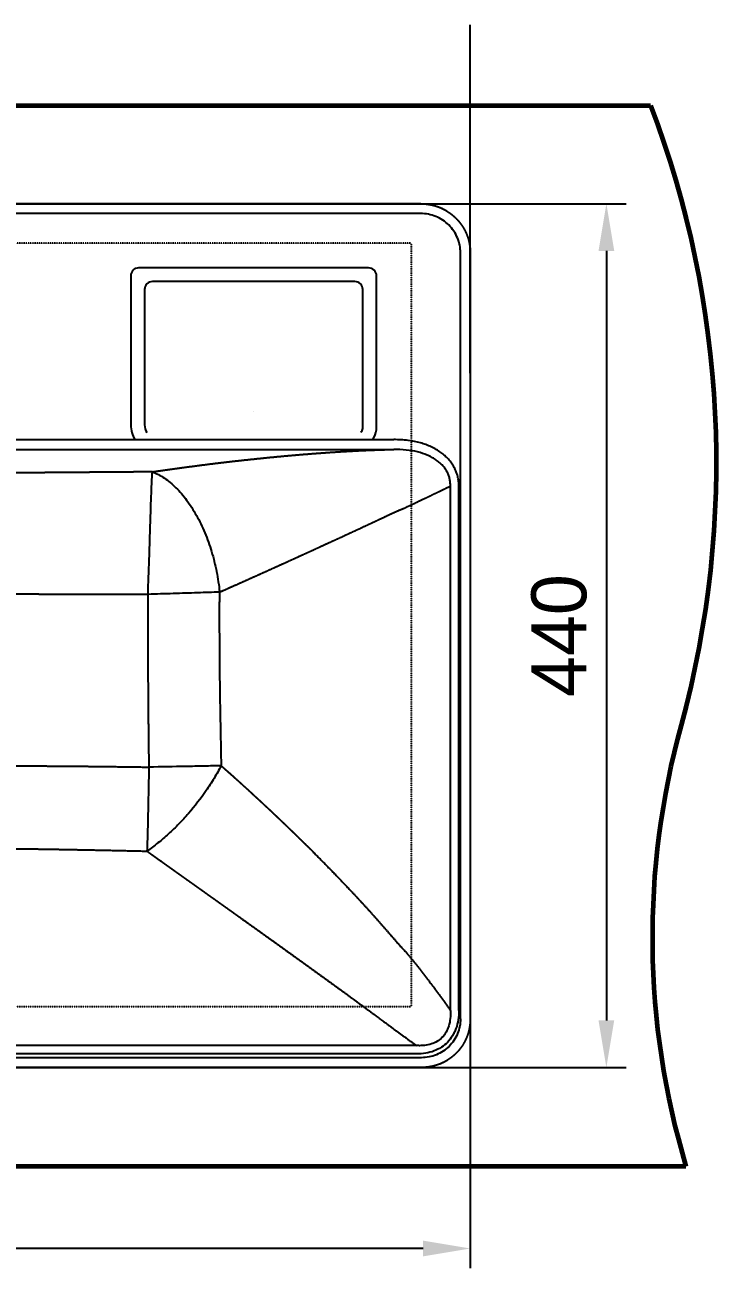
# Model space of a CAD drawing. Header units: millimetres. Extents: x 12300 to 14725, y -475 to 2955.
# Drawn here: x 13251 to 13603, y 1657 to 2290 of the extents above; entities that cross this region are included whole.
import ezdxf
from ezdxf.lldxf.tags import DXFTag

# ---------------------------------------------------------------- set-up
doc = ezdxf.new("R2010")
doc.units = ezdxf.units.MM
doc.header["$LTSCALE"] = 0.2
doc.linetypes.add('DASHED2', pattern=[0.375, 0.25, -0.125])
for name, color, linetype in [('002', 7, 'Continuous'), ('Make2D$visible$lines', 18, 'Continuous'), ('Make2D$visible$tangents', 18, 'Continuous')]:
    doc.layers.add(name, color=color, linetype=linetype)
for name, color, linetype, lineweight in [('LINE', 7, 'Continuous', 25), ('OUTLINE', 11, 'Continuous', 35), ('Y', 235, 'Continuous', 50)]:
    doc.layers.add(name, color=color, linetype=linetype, lineweight=lineweight)
doc.styles.add('h', font='', dxfattribs={"height": 28})
doc.styles.get('h').set_extended_font_data('Haansoft Batang')
tags = doc.linetypes.add('Amconstr', pattern=[9999, 9999, 0]).pattern_tags.tags
tags[6:7] = [DXFTag(74, 4), DXFTag(75, 0), DXFTag(340, '0'), DXFTag(46, 1.0), DXFTag(50, 0.0), DXFTag(44, 0.0), DXFTag(45, 0.0)]
tags[4:5] = [DXFTag(74, 4), DXFTag(75, 0), DXFTag(340, '0'), DXFTag(46, 1.0), DXFTag(50, 0.0), DXFTag(44, 0.0), DXFTag(45, 0.0)]
doc.dimstyles.new('AM_ISO$0', dxfattribs={"dimtxt": 28, "dimasz": 24, "dimexe": 10, "dimexo": 0, "dimgap": 10, "dimtad": 1, "dimdec": 0, "dimdsep": 46, "dimtxsty": 'h', "dimcen": -5, "dimclrd": 256, "dimclre": 256, "dimclrt": 256, "dimadec": 0, "dimazin": 2, "dimtp": 0.1, "dimtm": 0.1, "dimtfac": 0.71, "dimtdec": 0, "dimtmove": 0, "dimatfit": 3, "dimfxl": 0, "dimlwd": -1, "dimlwe": -1, "dimarcsym": 0})

# ---------------------------------------------------------------- blocks, each defined once
blk = doc.blocks.new('*D25')
at = {"layer": 'Defpoints', "color": 0, "linetype": 'Amconstr'}
for p in [(13212.88, 2199.27), (13212.88, 1759.58), (13547.31, 1759.58)]:
    blk.add_point(p, dxfattribs=at)
at = {"layer": 'LINE', "linetype": 'ByBlock'}
for p, q in [((13212.88, 2199.27), (13557.31, 2199.27)), ((13547.31, 2175.27), (13547.31, 1783.58)), ((13212.88, 1759.58), (13557.31, 1759.58))]:
    blk.add_line(p, q, dxfattribs=at)
at = {"layer": 'LINE', "linetype": 'Amconstr'}
for points in [[(13543.31, 2175.27), (13551.31, 2175.27), (13547.31, 2199.27)], [(13543.31, 1783.58), (13551.31, 1783.58), (13547.31, 1759.58)]]:
    blk.add_solid(points, dxfattribs=at)
at = {"layer": 'LINE', "linetype": 'Amconstr', "insert": (13523.31, 1979.43), "char_height": 28, "attachment_point": 5, "rotation": 90, "style": 'h'}
blk.add_mtext('440', dxfattribs=at)
blk = doc.blocks.new('*D26')
at = {"layer": 'Defpoints', "color": 0, "linetype": 'Amconstr'}
for p in [(12947.68, 1866.76), (13478.07, 1866.76), (12947.68, 1667.45)]:
    blk.add_point(p, dxfattribs=at)
at = {"layer": 'LINE', "linetype": 'ByBlock'}
for p, q in [((12947.68, 1866.76), (12947.68, 1657.45)), ((13478.07, 1866.76), (13478.07, 1657.45)), ((13454.07, 1667.45), (12971.68, 1667.45))]:
    blk.add_line(p, q, dxfattribs=at)
at = {"layer": 'LINE', "linetype": 'Amconstr'}
for points in [[(12971.68, 1671.45), (12971.68, 1663.45), (12947.68, 1667.45)], [(13454.07, 1671.45), (13454.07, 1663.45), (13478.07, 1667.45)]]:
    blk.add_solid(points, dxfattribs=at)
at = {"layer": 'LINE', "linetype": 'Amconstr', "insert": (13214.01, 1691.45), "char_height": 28, "attachment_point": 5, "style": 'h'}
blk.add_mtext('530', dxfattribs=at)

msp = doc.modelspace()

# ---------------------------------------------------------------- linework, layer by layer
at = {"layer": '002', "linetype": 'Continuous', "elevation": 0.13}
for points in [[(13428.54, 2079.19, 0.089513), (13430.36, 2084.15), (13430.36, 2162.61, 0.414214), (13426.36, 2166.61), (13309.36, 2166.61, 0.414214), (13305.36, 2162.61), (13305.36, 2086.67, 0.132796), (13307.41, 2079.19)], [(13312.36, 2155.61), (13312.36, 2086.69, 0.132458), (13313.45, 2082.74)], [(13422.5, 2082.74, 0.072976), (13423.36, 2084.86), (13423.36, 2155.61)]]:
    msp.add_lwpolyline(points, format="xyb", dxfattribs=at)
msp.add_lwpolyline([(13419.36, 2159.61), (13316.36, 2159.61)], dxfattribs=at)
at = {"layer": 'LINE', "linetype": 'Amconstr'}
for p, q in [((13478.07, 2113.09, 0.13), (13478.07, 2290.31, 0.13)), ((13367.98, 2093.75, 0.13), (13367.98, 2093.75, 0.13)), ((13317.52, 2079.19, 0.13), (13317.52, 2079.2, 0.13)), ((13317.52, 2079.2, 0.13), (13418.46, 2079.2, 0.13)), ((13418.43, 2079.19, 0.13), (13439.22, 2079.19, 0.13))]:
    msp.add_line(p, q, dxfattribs=at)
at = {"layer": 'LINE', "color": 1, "linetype": 'DASHED2'}
for p, q in [((13448.07, 2179.27, 0.13), (12977.68, 2179.27, 0.13)), ((13448.07, 2179.27, 0.13), (13448.07, 1790.38, 0.13)), ((13448.07, 1790.38, 0.13), (12977.68, 1790.38, 0.13))]:
    msp.add_line(p, q, dxfattribs=at)
at = {"layer": 'LINE'}
for centre, start, end in [((13316.36, 2155.61, 0.13), 90, 180), ((13419.36, 2155.61, 0.13), 0, 90)]:
    msp.add_arc(centre, 4, start, end, dxfattribs=at)
at = {"layer": 'Make2D$visible$lines', "color": 0}
for points in [[(13452.85, 2199.27, 0.13), (13212.88, 2199.27, 0.13), (12972.91, 2199.27, 0.13)], [(13478.07, 2174.27, 0.13), (13478.07, 1979.32, 0.13), (13478.07, 1784.36, 0.13)], [(13453.29, 1759.58, 0.13), (13212.88, 1759.58, 0.13), (12972.46, 1759.58, 0.13)]]:
    msp.add_open_spline(points, degree=2, dxfattribs=at)
for points, weights, degree, knots in [([(13452.85, 2199.27, 0.13), (13456.28, 2199.28, 0.13), (13459.71, 2198.57, 0.13), (13462.87, 2197.22, 0.13), (13464.41, 2196.56, 0.13), (13465.88, 2195.75, 0.13), (13467.26, 2194.79, 0.13), (13468.66, 2193.83, 0.13), (13469.95, 2192.73, 0.13), (13471.13, 2191.5, 0.13), (13472.29, 2190.29, 0.13), (13473.33, 2188.96, 0.13), (13474.23, 2187.54, 0.13), (13475.11, 2186.15, 0.13), (13475.84, 2184.69, 0.13), (13476.43, 2183.16, 0.13), (13476.99, 2181.7, 0.13), (13477.41, 2180.2, 0.13), (13477.68, 2178.66, 0.13), (13477.94, 2177.21, 0.13), (13478.07, 2175.75, 0.13), (13478.07, 2174.27, 0.13)], [1, 1, 1, 1, 0.996708970608, 0.996708970608, 1, 0.996605980017, 0.996605980017, 1, 0.996624794364, 0.996624794364, 1, 0.996781945186, 0.996781945186, 1, 0.997042770785, 0.997042770785, 1, 0.997368678061, 0.997368678061, 1], 3, [0, 0, 0, 0, 10.368183, 10.368183, 10.368183, 15.395903, 15.395903, 15.395903, 20.48288, 20.48288, 20.48288, 25.52558, 25.52558, 25.52558, 30.427263, 30.427263, 30.427263, 35.10968, 35.10968, 35.10968, 39.516703, 39.516703, 39.516703, 39.516703]), ([(13478.07, 1784.36, 0.13), (13478.07, 1781.7, 0.13), (13477.51, 1779.09, 0.13), (13477.03, 1776.83, 0.13), (13476.13, 1774.7, 0.13), (13475.21, 1772.5, 0.13), (13473.89, 1770.52, 0.13), (13472.55, 1768.52, 0.13), (13470.84, 1766.81, 0.13), (13469.14, 1765.11, 0.13), (13467.13, 1763.77, 0.13), (13465.15, 1762.44, 0.13), (13462.96, 1761.52, 0.13), (13460.82, 1760.63, 0.13), (13458.56, 1760.14, 0.13), (13455.96, 1759.58, 0.13), (13453.29, 1759.58, 0.13)], [1, 0.994405673747, 1, 0.995702746139, 1, 0.995375041474, 1, 0.995233664529, 1, 0.99523366453, 1, 0.995375041473, 1, 0.99570274614, 1, 0.994405673605, 1], 2, [0, 0, 0, 5.308796, 5.308796, 9.919439, 9.919439, 14.670839, 14.670839, 19.476435, 19.476435, 24.282031, 24.282031, 29.03343, 29.03343, 33.644074, 33.644074, 38.95287, 38.95287, 38.95287])]:
    msp.add_rational_spline(points, weights, degree=degree, knots=knots, dxfattribs=at)
at = {"layer": 'Make2D$visible$tangents', "color": 0}
for points, degree in [([(13452.85, 2194.27, 0.13), (13212.88, 2194.27, 0.13), (12972.91, 2194.27, 0.13)], 2), ([(13473.07, 1784.36, 0.13), (13473.07, 1979.32, 0.13), (13473.07, 2174.27, 0.13)], 2), ([(12986.53, 2079.19, 0.13), (13157.99, 2079.19, 0.13), (13317.52, 2079.19, 0.13)], 2), ([(12986.53, 2074.19, 0.13), (13212.88, 2074.19, 0.13), (13439.22, 2074.19, 0.13)], 2), ([(13467.95, 1788.6, 0.13), (13467.95, 1922.56, 0.13), (13467.95, 2056.53, 0.13)], 2), ([(13472.27, 1788.6, 0.13), (13472.27, 1922.08, 0.13), (13472.27, 2055.56, 0.13)], 2), ([(13350.53, 2001.57, 0.13), (13347.01, 2001.44, 0.13), (13339.45, 2001.19, 0.13), (13327.06, 2000.81, 0.13), (13318.41, 2000.54, 0.13), (13314.08, 2000.4, 0.13)], 3), ([(13450.77, 1770.73, 0.13), (13212.88, 1770.73, 0.13), (12974.98, 1770.73, 0.13)], 2), ([(13450.77, 1766.49, 0.13), (13212.88, 1766.49, 0.13), (12974.98, 1766.49, 0.13)], 2), ([(13453.29, 1764.58, 0.13), (13212.88, 1764.58, 0.13), (12972.46, 1764.58, 0.13)], 2)]:
    msp.add_open_spline(points, degree=degree, dxfattribs=at)
for points, knots in [([(13473.07, 2174.27, 0.13), (13473.07, 2175.57, 0.13), (13472.81, 2178.19, 0.13), (13471.66, 2181.96, 0.13), (13469.76, 2185.48, 0.13), (13467.22, 2188.53, 0.13), (13464.11, 2191.04, 0.13), (13459.43, 2193.5, 0.13), (13455.47, 2194.28, 0.13), (13452.85, 2194.27, 0.13)], [0, 0, 0, 0, 3.89192, 7.845079, 11.780569, 15.822034, 19.690141, 23.733973, 31.591697, 31.591697, 31.591697, 31.591697]), ([(13472.27, 2055.56, 0.13), (13472.27, 2056.41, 0.13), (13472.17, 2058.07, 0.13), (13471.71, 2060.5, 0.13), (13470.96, 2062.84, 0.13), (13469.92, 2065.08, 0.13), (13468.58, 2067.24, 0.13), (13466.96, 2069.26, 0.13), (13465.11, 2071.08, 0.13), (13463.04, 2072.74, 0.13), (13460.76, 2074.21, 0.13), (13457.34, 2076, 0.13), (13452.62, 2077.7, 0.13), (13446.38, 2078.93, 0.13), (13441.51, 2079.19, 0.13), (13439.22, 2079.19, 0.13)], [0, 0, 0, 0, 2.537775, 4.977353, 7.394914, 9.896757, 12.384242, 14.996699, 17.65762, 20.174618, 22.932791, 25.785583, 31.727515, 37.952359, 44.820286, 44.820286, 44.820286, 44.820286]), ([(13467.95, 2055.56, 0.13), (13467.97, 2056.23, 0.13), (13467.93, 2057.54, 0.13), (13467.6, 2059.45, 0.13), (13467.01, 2061.3, 0.13), (13466.18, 2063.06, 0.13), (13465.07, 2064.76, 0.13), (13463.72, 2066.35, 0.13), (13462.13, 2067.81, 0.13), (13460.33, 2069.13, 0.13), (13458.34, 2070.3, 0.13), (13455.34, 2071.72, 0.13), (13451.1, 2073.08, 0.13), (13445.56, 2074.01, 0.13), (13441.19, 2074.2, 0.13), (13439.22, 2074.19, 0.13)], [0, 0, 0, 0, 2.002027, 3.91734, 5.815057, 7.787683, 9.765786, 11.867853, 14.038864, 16.227862, 18.549236, 20.983545, 26.154517, 31.882297, 37.777289, 37.777289, 37.777289, 37.777289]), ([(13314.08, 2000.4, 0.13), (13314.19, 2003.12, 0.13), (13314.42, 2008.86, 0.13), (13314.73, 2017.59, 0.13), (13315.07, 2028.29, 0.13), (13315.34, 2037.33, 0.13), (13315.61, 2045.8, 0.13), (13315.78, 2050.81, 0.13), (13315.96, 2055.45, 0.13), (13316.09, 2058.44, 0.13), (13316.23, 2060.81, 0.13), (13316.33, 2062.19, 0.13), (13316.39, 2062.78, 0.13)], [0, 0, 0, 0, 8.158521, 17.24082, 26.207878, 40.268233, 44.382031, 51.6415, 55.308257, 58.291292, 60.637424, 62.431937, 62.431937, 62.431937, 62.431937]), ([(13316.39, 2062.78, 0.13), (13317.43, 2062.39, 0.13), (13319.52, 2061.44, 0.13), (13322.55, 2059.61, 0.13), (13325.52, 2057.36, 0.13), (13328.43, 2054.71, 0.13), (13331.21, 2051.7, 0.13), (13333.88, 2048.34, 0.13), (13336.42, 2044.64, 0.13), (13338.83, 2040.61, 0.13), (13341.06, 2036.3, 0.13), (13343.8, 2030.2, 0.13), (13346.66, 2022.13, 0.13), (13349.16, 2012.01, 0.13), (13350.19, 2005.07, 0.13), (13350.53, 2001.57, 0.13)], [0, 0, 0, 0, 3.344275, 6.871566, 10.594106, 14.527066, 18.654165, 22.885028, 27.40354, 32.103483, 36.963651, 41.957753, 52.150958, 62.622068, 73.180296, 73.180296, 73.180296, 73.180296]), ([(13350.4, 1989.27, 0.13), (13350.39, 1976.32, 0.13), (13350.49, 1963.36, 0.13), (13350.67, 1950.4, 0.13), (13350.83, 1937.99, 0.13), (13351.06, 1925.59, 0.13), (13351.34, 1913.18, 0.13)], [0, 0, 0, 0, 38.877482, 38.877482, 38.877482, 76.103518, 76.103518, 76.103518, 76.103518]), ([(13351.34, 1913.18, 0.13), (13350.2, 1911, 0.13), (13347.78, 1906.71, 0.13), (13342.44, 1898.45, 0.13), (13336.46, 1890.72, 0.13), (13329.85, 1883.52, 0.13), (13324.69, 1878.51, 0.13), (13319.27, 1873.86, 0.13), (13315.53, 1871.05, 0.13), (13313.61, 1869.72, 0.13)], [0, 0, 0, 0, 7.393045, 14.743492, 29.504951, 36.67119, 44.03283, 51.093212, 58.076024, 58.076024, 58.076024, 58.076024]), ([(13314.55, 1912.49, 0.13), (13314.52, 1910.66, 0.13), (13314.46, 1906.9, 0.13), (13314.33, 1899.44, 0.13), (13314.15, 1890.28, 0.13), (13313.9, 1879.78, 0.13), (13313.71, 1872.98, 0.13), (13313.61, 1869.72, 0.13)], [0, 0, 0, 0, 5.487396, 11.282707, 22.371907, 32.990595, 42.778758, 42.778758, 42.778758, 42.778758]), ([(13351.34, 1913.18, 0.13), (13349.92, 1913.15, 0.13), (13346.99, 1913.08, 0.13), (13341.01, 1912.95, 0.13), (13330.17, 1912.74, 0.13), (13320.84, 1912.58, 0.13), (13314.55, 1912.49, 0.13)], [0, 0, 0, 0, 4.267438, 8.783817, 17.93616, 36.79328, 36.79328, 36.79328, 36.79328]), ([(13467.95, 1788.6, 0.13), (13468.02, 1787.22, 0.13), (13467.99, 1784.57, 0.13), (13467.4, 1781.39, 0.13), (13466.59, 1779.12, 0.13), (13465.6, 1777.09, 0.13), (13463.97, 1774.88, 0.13), (13461.38, 1772.81, 0.13), (13458.26, 1771.42, 0.13), (13455.33, 1770.83, 0.13), (13452.8, 1770.67, 0.13), (13451.46, 1770.7, 0.13), (13450.77, 1770.73, 0.13)], [0, 0, 0, 0, 4.154536, 7.909846, 9.663308, 11.375719, 14.663847, 17.842101, 21.235132, 24.832234, 26.772098, 28.839293, 28.839293, 28.839293, 28.839293]), ([(13472.27, 1788.6, 0.13), (13472.27, 1786.99, 0.13), (13472.05, 1783.89, 0.13), (13471.13, 1780.17, 0.13), (13470.02, 1777.48, 0.13), (13468.69, 1775.02, 0.13), (13466.6, 1772.31, 0.13), (13463.4, 1769.7, 0.13), (13459.64, 1767.84, 0.13), (13455.35, 1766.72, 0.13), (13452.34, 1766.49, 0.13), (13450.77, 1766.49, 0.13)], [0, 0, 0, 0, 4.820409, 9.300587, 11.437173, 13.55003, 17.661493, 21.651167, 25.85183, 30.191213, 34.884042, 34.884042, 34.884042, 34.884042]), ([(13473.07, 1784.36, 0.13), (13473.07, 1783.08, 0.13), (13472.83, 1780.5, 0.13), (13471.71, 1776.74, 0.13), (13469.87, 1773.27, 0.13), (13467.39, 1770.26, 0.13), (13464.38, 1767.79, 0.13), (13460.92, 1765.94, 0.13), (13457.15, 1764.83, 0.13), (13454.57, 1764.58, 0.13), (13453.29, 1764.58, 0.13)], [0, 0, 0, 0, 3.825211, 7.748683, 11.721324, 15.549391, 19.377458, 23.350099, 27.273571, 31.098783, 31.098783, 31.098783, 31.098783])]:
    msp.add_open_spline(points, degree=3, knots=knots, dxfattribs=at)
for points, weights, degree, knots in [([(13316.39, 2062.78, 0.13), (13317.66, 2062.97, 0.13), (13318.94, 2063.16, 0.13), (13320.57, 2063.4, 0.13), (13322.2, 2063.63, 0.13), (13328.71, 2064.57, 0.13), (13335.23, 2065.43, 0.13), (13341.68, 2066.29, 0.13), (13348.14, 2067.08, 0.13), (13353.91, 2067.78, 0.13), (13359.69, 2068.43, 0.13), (13365.39, 2069.07, 0.13), (13371.1, 2069.65, 0.13), (13377.48, 2070.31, 0.13), (13383.88, 2070.89, 0.13), (13390.14, 2071.46, 0.13), (13396.42, 2071.95, 0.13), (13402.63, 2072.44, 0.13), (13408.84, 2072.85, 0.13), (13414.94, 2073.24, 0.13), (13421.04, 2073.55, 0.13), (13427.01, 2073.84, 0.13), (13432.98, 2074.03, 0.13), (13436.1, 2074.13, 0.13), (13439.22, 2074.19, 0.13)], [1, 0.999999348414, 1, 0.999999016601, 1, 0.99998505237, 1, 0.999986010908, 1, 0.999988700138, 1, 0.999988392204, 1, 0.999983675643, 1, 0.99998133227, 1, 0.99997697321, 1, 0.999970373536, 1, 0.999959781612, 1, 0.999985062578, 1], 2, [0, 0, 0, 2.577783, 2.577783, 5.870254, 5.870254, 19.031027, 19.031027, 32.039189, 32.039189, 43.667425, 43.667425, 55.141419, 55.141419, 67.980908, 67.980908, 80.567825, 80.567825, 93.026485, 93.026485, 105.247249, 105.247249, 117.192851, 117.192851, 123.438895, 123.438895, 123.438895]), ([(13316.39, 2062.78, 0.13), (13312.47, 2062.75, 0.13), (13308.55, 2062.72, 0.13), (13304.64, 2062.69, 0.13), (13303.2, 2062.68, 0.13), (13301.76, 2062.67, 0.13), (13300.33, 2062.66, 0.13), (13295.66, 2062.62, 0.13), (13290.99, 2062.59, 0.13), (13286.32, 2062.55, 0.13), (13282.05, 2062.52, 0.13), (13277.78, 2062.49, 0.13), (13273.52, 2062.45, 0.13), (13267.82, 2062.41, 0.13), (13262.13, 2062.37, 0.13), (13256.43, 2062.33, 0.13), (13251.67, 2062.29, 0.13), (13246.9, 2062.26, 0.13), (13242.13, 2062.23, 0.13), (13241, 2062.22, 0.13), (13239.88, 2062.22, 0.13), (13238.76, 2062.21, 0.13), (13236.84, 2062.2, 0.13), (13234.92, 2062.19, 0.13), (13233, 2062.18, 0.13), (13230.36, 2062.16, 0.13), (13227.73, 2062.15, 0.13), (13225.09, 2062.14, 0.13), (13224.21, 2062.14, 0.13), (13223.32, 2062.13, 0.13), (13222.43, 2062.13, 0.13), (13220.96, 2062.13, 0.13), (13219.5, 2062.12, 0.13), (13218.03, 2062.12, 0.13), (13216.31, 2062.12, 0.13), (13214.59, 2062.12, 0.13), (13212.88, 2062.12, 0.13), (13211.16, 2062.12, 0.13), (13209.45, 2062.12, 0.13), (13207.73, 2062.12, 0.13), (13206.26, 2062.12, 0.13), (13204.79, 2062.13, 0.13), (13203.32, 2062.13, 0.13), (13202.44, 2062.13, 0.13), (13201.55, 2062.14, 0.13), (13200.66, 2062.14, 0.13), (13199.46, 2062.15, 0.13), (13198.26, 2062.15, 0.13), (13197.06, 2062.16, 0.13), (13195.63, 2062.16, 0.13), (13194.19, 2062.17, 0.13), (13192.76, 2062.18, 0.13), (13190.84, 2062.19, 0.13), (13188.92, 2062.2, 0.13), (13187, 2062.21, 0.13), (13185.88, 2062.22, 0.13), (13184.75, 2062.22, 0.13), (13183.63, 2062.23, 0.13), (13178.86, 2062.26, 0.13), (13174.09, 2062.29, 0.13), (13169.32, 2062.33, 0.13), (13163.63, 2062.37, 0.13), (13157.93, 2062.41, 0.13), (13152.24, 2062.45, 0.13), (13147.97, 2062.49, 0.13), (13143.71, 2062.52, 0.13), (13139.44, 2062.55, 0.13), (13134.77, 2062.59, 0.13), (13130.1, 2062.62, 0.13), (13125.43, 2062.66, 0.13), (13123.99, 2062.67, 0.13), (13122.56, 2062.68, 0.13), (13121.12, 2062.69, 0.13), (13117.2, 2062.72, 0.13), (13113.29, 2062.75, 0.13), (13109.37, 2062.78, 0.13)], [1, 1, 1, 1, 1, 1, 1, 1, 1, 1, 1, 1, 1, 0.999999985631, 0.999999985631, 1, 0.999999939284, 0.999999939284, 1, 1, 1, 1, 0.999999951405, 0.999999951405, 1, 0.999999797771, 0.999999797771, 1, 1, 1, 1, 0.999999860366, 0.999999860366, 1, 0.999999764886, 0.999999764886, 1, 0.999999764921, 0.999999764921, 1, 0.99999986035, 0.99999986035, 1, 1, 1, 1, 1, 1, 1, 0.999999951624, 0.999999951624, 1, 0.999999951403, 0.999999951403, 1, 1, 1, 1, 0.999999939177, 0.999999939177, 1, 0.999999985643, 0.999999985643, 1, 1, 1, 1, 1, 1, 1, 1, 1, 1, 1, 1, 1], 3, [16.999139, 16.999139, 16.999139, 16.999139, 28.751733, 28.751733, 28.751733, 33.063958, 33.063958, 33.063958, 47.078169, 47.078169, 47.078169, 59.879819, 59.879819, 59.879819, 76.96351, 76.96351, 76.96351, 91.272491, 91.272491, 91.272491, 94.640929, 94.640929, 94.640929, 100.401494, 100.401494, 100.401494, 108.305519, 108.305519, 108.305519, 110.964858, 110.964858, 110.964858, 115.373856, 115.373856, 115.373856, 120.520771, 120.520771, 120.520771, 125.667595, 125.667595, 125.667595, 130.076517, 130.076517, 130.076517, 132.735808, 132.735808, 132.735808, 136.336627, 136.336627, 136.336627, 140.639931, 140.639931, 140.639931, 146.400593, 146.400593, 146.400593, 149.769088, 149.769088, 149.769088, 164.078341, 164.078341, 164.078341, 181.162405, 181.162405, 181.162405, 193.964266, 193.964266, 193.964266, 207.97832, 207.97832, 207.97832, 212.290487, 212.290487, 212.290487, 224.042556, 224.042556, 224.042556, 224.042556]), ([(13350.53, 2001.57, 0.13), (13350.67, 2001.63, 0.13), (13350.81, 2001.69, 0.13), (13350.96, 2001.75, 0.13), (13351.11, 2001.82, 0.13), (13351.26, 2001.88, 0.13), (13351.41, 2001.95, 0.13), (13351.56, 2002.02, 0.13), (13351.7, 2002.08, 0.13), (13351.85, 2002.15, 0.13), (13352, 2002.22, 0.13), (13352.15, 2002.28, 0.13), (13352.3, 2002.35, 0.13), (13353.31, 2002.8, 0.13), (13354.32, 2003.25, 0.13), (13355.32, 2003.7, 0.13), (13356.32, 2004.15, 0.13), (13357.32, 2004.59, 0.13), (13358.32, 2005.04, 0.13), (13362.3, 2006.82, 0.13), (13366.27, 2008.6, 0.13), (13370.25, 2010.39, 0.13), (13374.13, 2012.14, 0.13), (13378.01, 2013.89, 0.13), (13381.89, 2015.65, 0.13), (13385.33, 2017.2, 0.13), (13388.75, 2018.76, 0.13), (13392.18, 2020.32, 0.13), (13395.52, 2021.84, 0.13), (13398.87, 2023.37, 0.13), (13402.21, 2024.9, 0.13), (13405.89, 2026.59, 0.13), (13409.58, 2028.28, 0.13), (13413.26, 2029.98, 0.13), (13416.81, 2031.62, 0.13), (13420.36, 2033.27, 0.13), (13423.91, 2034.92, 0.13), (13427.36, 2036.52, 0.13), (13430.8, 2038.13, 0.13), (13434.24, 2039.75, 0.13), (13437.55, 2041.3, 0.13), (13440.86, 2042.85, 0.13), (13444.66, 2044.41, 0.13), (13447.81, 2045.9, 0.13), (13450.95, 2047.4, 0.13), (13454.1, 2048.9, 0.13), (13457, 2050.28, 0.13), (13459.89, 2051.67, 0.13), (13462.79, 2053.07, 0.13), (13463.9, 2053.6, 0.13), (13465.01, 2054.14, 0.13), (13466.12, 2054.68, 0.13), (13466.69, 2054.95, 0.13), (13467.26, 2055.23, 0.13), (13467.83, 2055.51, 0.13), (13467.87, 2055.53, 0.13), (13467.91, 2055.55, 0.13), (13467.95, 2055.56, 0.13)], [1, 1, 1, 1, 0.999996981045, 0.999996981045, 1, 0.999997985118, 0.999997985118, 1, 1, 1, 1, 1, 1, 1, 1, 1, 1, 0.999999618101, 0.999999618101, 1, 0.999999547154, 0.999999547154, 1, 0.999999586374, 0.999999586374, 1, 0.999999553594, 0.999999553594, 1, 0.999999362101, 0.999999362101, 1, 0.999999306959, 0.999999306959, 1, 0.999999217934, 0.999999217934, 1, 0.999999092659, 0.999999092659, 1, 0.999998909593, 0.999998909593, 1, 0.999998687574, 0.999998687574, 1, 0.999999737258, 0.999999737258, 1, 0.999999812202, 0.999999812202, 1, 1, 1, 1], 3, [7.248021, 7.248021, 7.248021, 7.248021, 7.764386, 7.764386, 7.764386, 8.255523, 8.255523, 8.255523, 8.745417, 8.745417, 8.745417, 9.293146, 9.293146, 9.293146, 13.002119, 13.002119, 13.002119, 16.711092, 16.711092, 16.711092, 29.77994, 29.77994, 29.77994, 42.560218, 42.560218, 42.560218, 53.858479, 53.858479, 53.858479, 64.879167, 64.879167, 64.879167, 77.045545, 77.045545, 77.045545, 88.782937, 88.782937, 88.782937, 100.191202, 100.191202, 100.191202, 111.149014, 111.149014, 111.149014, 121.599761, 121.599761, 121.599761, 131.235564, 131.235564, 131.235564, 134.941423, 134.941423, 134.941423, 136.841804, 136.841804, 136.841804, 137.073747, 137.073747, 137.073747, 137.073747]), ([(13314.08, 2000.4, 0.13), (13311.41, 2000.39, 0.13), (13308.73, 2000.39, 0.13), (13306.05, 2000.38, 0.13), (13304.62, 2000.38, 0.13), (13303.18, 2000.37, 0.13), (13301.74, 2000.37, 0.13), (13297.06, 2000.36, 0.13), (13292.38, 2000.36, 0.13), (13287.7, 2000.36, 0.13), (13283.43, 2000.36, 0.13), (13279.15, 2000.36, 0.13), (13274.87, 2000.37, 0.13), (13269.15, 2000.38, 0.13), (13263.43, 2000.41, 0.13), (13257.7, 2000.44, 0.13), (13252.88, 2000.48, 0.13), (13248.06, 2000.53, 0.13), (13243.24, 2000.59, 0.13), (13242.55, 2000.6, 0.13), (13241.86, 2000.61, 0.13), (13241.17, 2000.62, 0.13)], [1, 0.999999974247, 0.999999974247, 1, 1, 1, 1, 0.999999794442, 0.999999794442, 1, 0.999999602367, 0.999999602367, 1, 0.999997903662, 0.999997903662, 1, 0.999996380998, 0.999996380998, 1, 0.999999857158, 0.999999800531, 0.999999830119], 3, [0, 0, 0, 0, 8.027995, 8.027995, 8.027995, 12.340219, 12.340219, 12.340219, 26.373275, 26.373275, 26.373275, 39.205148, 39.205148, 39.205148, 56.374008, 56.374008, 56.374008, 70.842071, 70.842071, 70.842071, 72.911409, 72.911409, 72.911409, 72.911409]), ([(13314.02, 1989.27, 0.13), (13314.02, 1969.57, 0.13), (13314.16, 1949.87, 0.13), (13314.29, 1931.18, 0.13), (13314.55, 1912.49, 0.13)], [1, 0.999993759412, 1, 0.999994406653, 1], 2, [0, 0, 0, 39.409569, 39.409569, 76.78817, 76.78817, 76.78817]), ([(13111.2, 1912.49, 0.13), (13124.64, 1912.69, 0.13), (13138.08, 1912.84, 0.13), (13145.52, 1912.92, 0.13), (13152.96, 1912.98, 0.13), (13160.43, 1913.04, 0.13), (13167.89, 1913.08, 0.13), (13173.45, 1913.11, 0.13), (13179.01, 1913.14, 0.13), (13184.57, 1913.16, 0.13), (13190.14, 1913.17, 0.13), (13201.51, 1913.19, 0.13), (13212.88, 1913.19, 0.13), (13218.57, 1913.19, 0.13), (13224.25, 1913.19, 0.13), (13229.93, 1913.18, 0.13), (13235.61, 1913.17, 0.13), (13241.18, 1913.16, 0.13), (13246.75, 1913.14, 0.13), (13252.31, 1913.11, 0.13), (13257.86, 1913.08, 0.13), (13265.33, 1913.04, 0.13), (13272.79, 1912.98, 0.13), (13280.24, 1912.92, 0.13), (13287.68, 1912.84, 0.13), (13301.12, 1912.69, 0.13), (13314.55, 1912.49, 0.13)], [1, 0.999998191698, 1, 0.999999172827, 1, 0.999999091092, 1, 0.999999555578, 1, 0.999999693243, 1, 0.999999406557, 1, 0.999999890082, 1, 0.999999810251, 1, 0.999999690305, 1, 0.999999556785, 1, 0.999999091476, 1, 0.999999171725, 1, 0.999998195225, 1], 2, [0, 0, 0, 26.873658, 26.873658, 41.762392, 41.762392, 56.692504, 56.692504, 67.803669, 67.803669, 78.942254, 78.942254, 101.677195, 101.677195, 113.052079, 113.052079, 124.412452, 124.412452, 135.551212, 135.551212, 146.66243, 146.66243, 161.592607, 161.592607, 176.4817, 176.4817, 203.354614, 203.354614, 203.354614]), ([(13351.34, 1913.18, 0.13), (13352.47, 1912.19, 0.13), (13353.59, 1911.2, 0.13), (13354.71, 1910.21, 0.13), (13355.26, 1909.72, 0.13), (13355.81, 1909.24, 0.13), (13356.36, 1908.75, 0.13), (13356.63, 1908.51, 0.13), (13356.91, 1908.26, 0.13), (13357.18, 1908.02, 0.13), (13357.45, 1907.78, 0.13), (13357.72, 1907.53, 0.13), (13357.99, 1907.29, 0.13), (13360.06, 1905.42, 0.13), (13362.12, 1903.55, 0.13), (13364.18, 1901.68, 0.13), (13365.2, 1900.74, 0.13), (13366.22, 1899.81, 0.13), (13367.24, 1898.87, 0.13), (13368.25, 1897.93, 0.13), (13369.27, 1897, 0.13), (13370.28, 1896.06, 0.13), (13372.3, 1894.18, 0.13), (13374.32, 1892.29, 0.13), (13376.34, 1890.4, 0.13), (13378.33, 1888.52, 0.13), (13380.32, 1886.63, 0.13), (13382.31, 1884.74, 0.13), (13384.27, 1882.86, 0.13), (13386.24, 1880.97, 0.13), (13388.19, 1879.07, 0.13), (13390.13, 1877.19, 0.13), (13392.05, 1875.3, 0.13), (13393.98, 1873.41, 0.13), (13401.65, 1865.83, 0.13), (13409.08, 1858.25, 0.13), (13416.2, 1850.68, 0.13), (13419.75, 1846.92, 0.13), (13423.25, 1843.12, 0.13), (13426.72, 1839.29, 0.13), (13430.1, 1835.54, 0.13), (13433.45, 1831.76, 0.13), (13436.75, 1827.93, 0.13), (13439.42, 1824.83, 0.13), (13442.07, 1821.69, 0.13), (13445.18, 1818.53, 0.13), (13447.73, 1815.44, 0.13), (13450.25, 1812.32, 0.13), (13452.73, 1809.17, 0.13), (13458.16, 1802.27, 0.13), (13463.25, 1795.4, 0.13), (13467.95, 1788.6, 0.13)], [1, 0.999998984111, 0.999998984111, 1, 0.999999465145, 0.999999465145, 1, 0.999998563559, 0.999998563559, 1, 0.999998923498, 0.999998923498, 1, 0.999996788266, 0.999996788266, 1, 0.999998860227, 0.999998860227, 1, 0.999998965621, 0.999998965621, 1, 0.999995265228, 0.999995265228, 1, 0.999995101782, 0.999995101782, 1, 0.999994743263, 0.999994743263, 1, 0.999994401959, 0.999994401959, 1, 1, 1, 1, 0.999963562553, 0.999963562553, 1, 0.999955280167, 0.999955280167, 1, 0.999962267978, 0.999962267978, 1, 0.999953621613, 0.999953621613, 1, 1, 1, 1], 3, [0, 0, 0, 0, 4.496445, 4.496445, 4.496445, 6.695423, 6.695423, 6.695423, 7.792884, 7.792884, 7.792884, 8.888056, 8.888056, 8.888056, 17.23779, 17.23779, 17.23779, 21.391245, 21.391245, 21.391245, 25.530298, 25.530298, 25.530298, 33.821323, 33.821323, 33.821323, 42.050664, 42.050664, 42.050664, 50.216341, 50.216341, 50.216341, 58.316183, 58.316183, 58.316183, 94.964355, 94.964355, 94.964355, 110.464384, 110.464384, 110.464384, 125.61853, 125.61853, 125.61853, 137.916198, 137.916198, 137.916198, 149.939265, 149.939265, 149.939265, 183.83398, 183.83398, 183.83398, 183.83398]), ([(13112.14, 1869.72, 0.13), (13125.62, 1870.03, 0.13), (13139.1, 1870.3, 0.13), (13146.49, 1870.45, 0.13), (13153.87, 1870.58, 0.13), (13161.26, 1870.71, 0.13), (13168.64, 1870.82, 0.13), (13174.12, 1870.9, 0.13), (13179.6, 1870.97, 0.13), (13185.08, 1871.03, 0.13), (13190.56, 1871.08, 0.13), (13201.72, 1871.17, 0.13), (13212.88, 1871.17, 0.13), (13218.46, 1871.17, 0.13), (13224.04, 1871.15, 0.13), (13229.61, 1871.12, 0.13), (13235.19, 1871.08, 0.13), (13240.67, 1871.03, 0.13), (13246.16, 1870.97, 0.13), (13251.64, 1870.9, 0.13), (13257.12, 1870.82, 0.13), (13264.5, 1870.71, 0.13), (13271.89, 1870.58, 0.13), (13279.27, 1870.45, 0.13), (13286.65, 1870.3, 0.13), (13300.13, 1870.03, 0.13), (13313.61, 1869.72, 0.13)], [1, 0.999999070282, 1, 0.999999346863, 1, 0.999998793144, 1, 0.999998950974, 1, 0.999998482203, 1, 0.999991453532, 1, 0.999997696202, 1, 0.99999800964, 1, 0.999998495953, 1, 0.999998944689, 1, 0.999998792543, 1, 0.999999353771, 1, 0.999999058663, 1], 2, [0, 0, 0, 26.967089, 26.967089, 41.737833, 41.737833, 56.508879, 56.508879, 67.471131, 67.471131, 78.433558, 78.433558, 100.748105, 100.748105, 111.905502, 111.905502, 123.062808, 123.062808, 134.025268, 134.025268, 144.98755, 144.98755, 159.758791, 159.758791, 174.529727, 174.529727, 201.496283, 201.496283, 201.496283]), ([(13313.61, 1869.72, 0.13), (13314.79, 1868.87, 0.13), (13315.97, 1868.03, 0.13), (13317.14, 1867.18, 0.13), (13317.73, 1866.76, 0.13), (13318.31, 1866.34, 0.13), (13318.89, 1865.92, 0.13), (13319.18, 1865.72, 0.13), (13319.47, 1865.51, 0.13), (13319.76, 1865.3, 0.13), (13320.05, 1865.09, 0.13), (13320.35, 1864.88, 0.13), (13320.64, 1864.68, 0.13), (13322.86, 1863.1, 0.13), (13325.08, 1861.51, 0.13), (13327.3, 1859.93, 0.13), (13328.41, 1859.14, 0.13), (13329.52, 1858.36, 0.13), (13330.62, 1857.57, 0.13), (13331.72, 1856.78, 0.13), (13332.83, 1856, 0.13), (13333.93, 1855.21, 0.13), (13336.14, 1853.63, 0.13), (13338.35, 1852.06, 0.13), (13340.55, 1850.49, 0.13), (13342.75, 1848.92, 0.13), (13344.95, 1847.36, 0.13), (13347.13, 1845.8, 0.13), (13349.31, 1844.25, 0.13), (13351.49, 1842.69, 0.13), (13353.67, 1841.14, 0.13), (13355.83, 1839.59, 0.13), (13357.99, 1838.05, 0.13), (13360.15, 1836.51, 0.13), (13368.64, 1830.44, 0.13), (13377.13, 1824.36, 0.13), (13385.6, 1818.27, 0.13), (13389.74, 1815.3, 0.13), (13393.88, 1812.32, 0.13), (13398.01, 1809.33, 0.13), (13402.06, 1806.41, 0.13), (13406.09, 1803.48, 0.13), (13410.13, 1800.55, 0.13), (13413.4, 1798.17, 0.13), (13416.67, 1795.78, 0.13), (13419.94, 1793.39, 0.13), (13423.13, 1791.05, 0.13), (13426.32, 1788.7, 0.13), (13429.5, 1786.34, 0.13), (13436.69, 1781.03, 0.13), (13443.63, 1775.82, 0.13), (13450.77, 1770.73, 0.13)], [1, 1, 1, 1, 1, 1, 1, 0.999999237989, 0.999999237989, 1, 0.999999482217, 0.999999482217, 1, 0.999999908488, 0.999999908488, 1, 1, 1, 1, 1, 1, 1, 1, 1, 1, 1, 1, 1, 0.999999989484, 0.999999989484, 1, 0.999999984162, 0.999999984162, 1, 0.999999354008, 0.999999354008, 1, 0.999999529018, 0.999999529018, 1, 0.99999907299, 0.99999907299, 1, 0.999998906529, 0.999998906529, 1, 0.999998201386, 0.999998201386, 1, 1, 1, 1], 3, [1.594002, 1.594002, 1.594002, 1.594002, 6.371079, 6.371079, 6.371079, 8.741333, 8.741333, 8.741333, 9.815785, 9.815785, 9.815785, 10.888486, 10.888486, 10.888486, 19.070536, 19.070536, 19.070536, 23.605635, 23.605635, 23.605635, 28.140734, 28.140734, 28.140734, 37.274493, 37.274493, 37.274493, 46.408252, 46.408252, 46.408252, 54.43331, 54.43331, 54.43331, 62.399101, 62.399101, 62.399101, 93.713395, 93.713395, 93.713395, 109.006305, 109.006305, 109.006305, 123.969913, 123.969913, 123.969913, 136.117661, 136.117661, 136.117661, 147.992928, 147.992928, 147.992928, 182.921839, 182.921839, 182.921839, 182.921839])]:
    msp.add_rational_spline(points, weights, degree=degree, knots=knots, dxfattribs=at)
for points, weights in [([(13314.03, 2000.4, 0.13), (13314.02, 1994.84, 0.13), (13314.02, 1989.27, 0.13)], [0.999998689658, 0.999998858983, 1]), ([(13350.43, 2002.57, 0.13), (13350.4, 1995.92, 0.13), (13350.4, 1989.27, 0.13)], [0.999993969073, 0.999994121789, 1])]:
    msp.add_rational_spline(points, weights, degree=2, dxfattribs=at)
at = {"layer": 'OUTLINE', "color": 5, "lineweight": 60}
msp.add_line((13587.78, 1709.27, 0.13), (12792.47, 1709.27, 0.13), dxfattribs=at)
at = {"layer": 'OUTLINE', "color": 5, "lineweight": 60, "elevation": 0.13}
msp.add_lwpolyline([(13569.81, 2249.27, -0.158188), (13585.32, 1933.76, 0.141137), (13587.78, 1709.27, 0.141137)], format="xyb", dxfattribs=at)
at = {"layer": 'Y', "color": 5, "lineweight": 60}
msp.add_line((12834.25, 2249.27, 0.13), (13569.81, 2249.27, 0.13), dxfattribs=at)

# ---------------------------------------------------------------- dimensions: what is measured, and where the dimension line sits
at = {"layer": 'LINE', "linetype": 'Amconstr'}
dim = msp.add_linear_dim(base=(13547.31, 1759.58, 0.13), p1=(13212.88, 2199.27, 0.13), p2=(13212.88, 1759.58, 0.13), angle=90, dimstyle='AM_ISO$0', dxfattribs=at)
dim.commit()
dim.dimension.update_dxf_attribs({"geometry": '*D25', "text_midpoint": (13523.31, 1979.43, 0.13)})
dim = msp.add_linear_dim(base=(12947.68, 1667.45, 0.13), p1=(13478.07, 1866.76, 0.13), p2=(12947.68, 1866.76, 0.13), dimstyle='AM_ISO$0', dxfattribs=at)
dim.commit()
dim.dimension.update_dxf_attribs({"geometry": '*D26', "text_midpoint": (13214.01, 1667.45, 0.13), "dimtype": 160})

doc.saveas('drawing.dxf')
